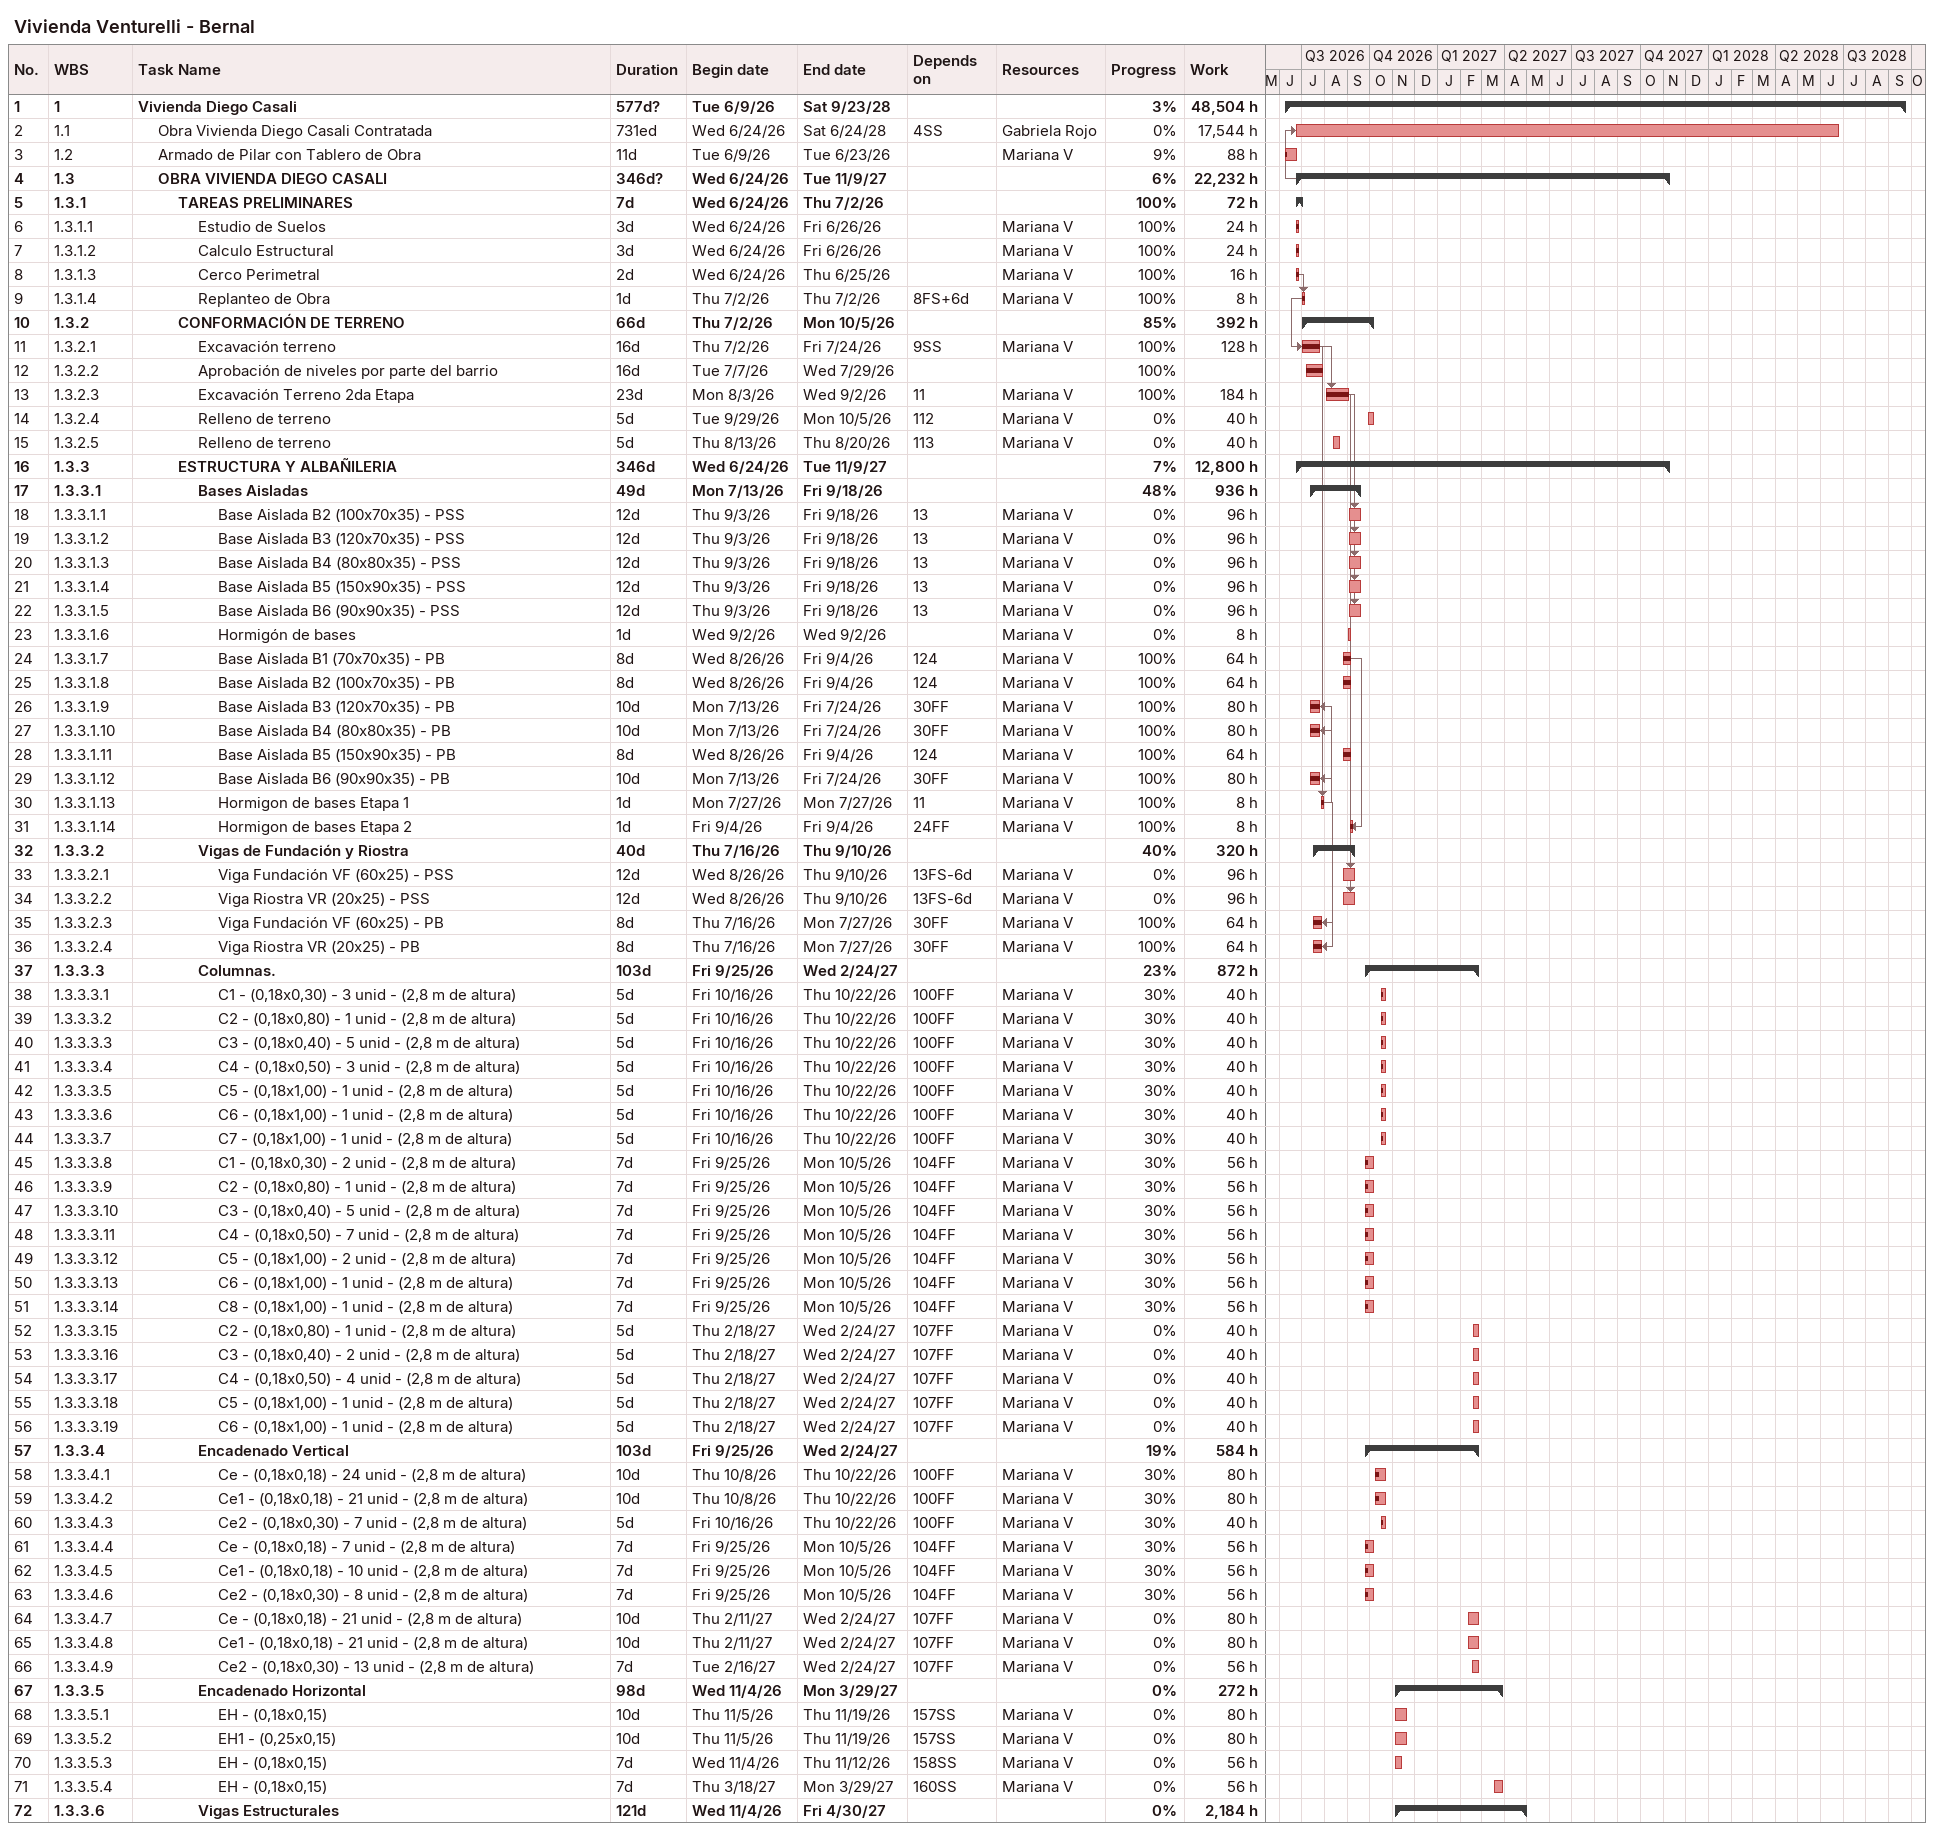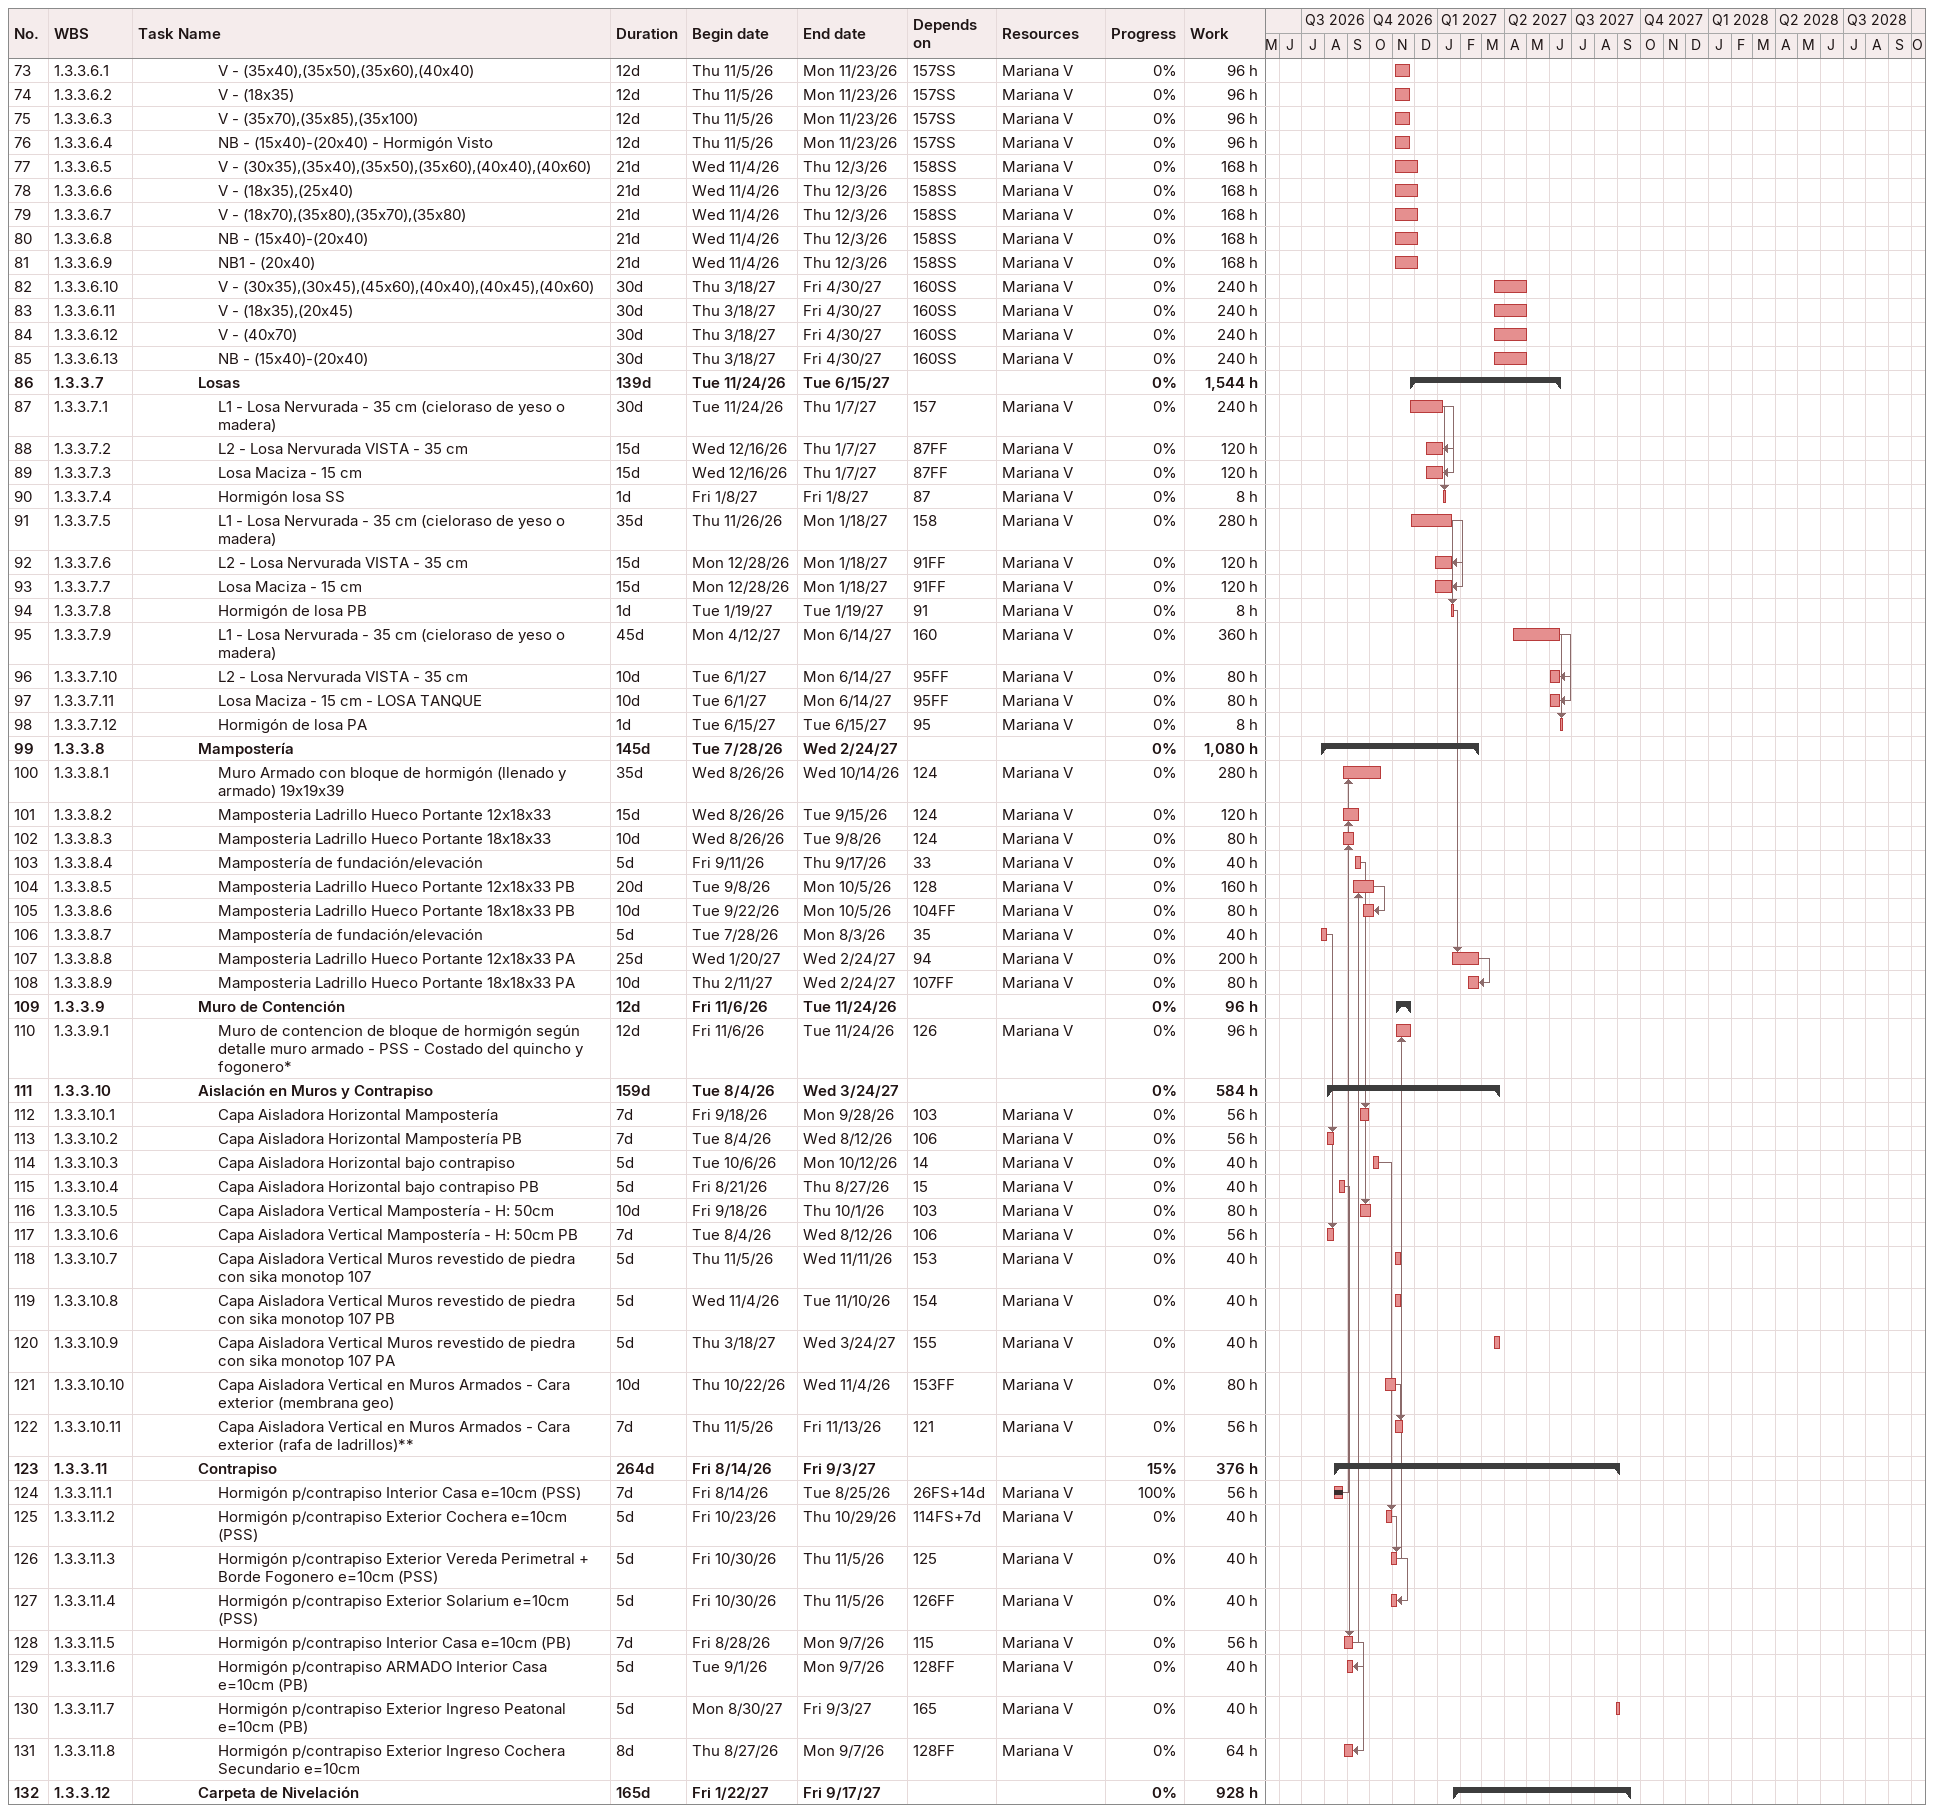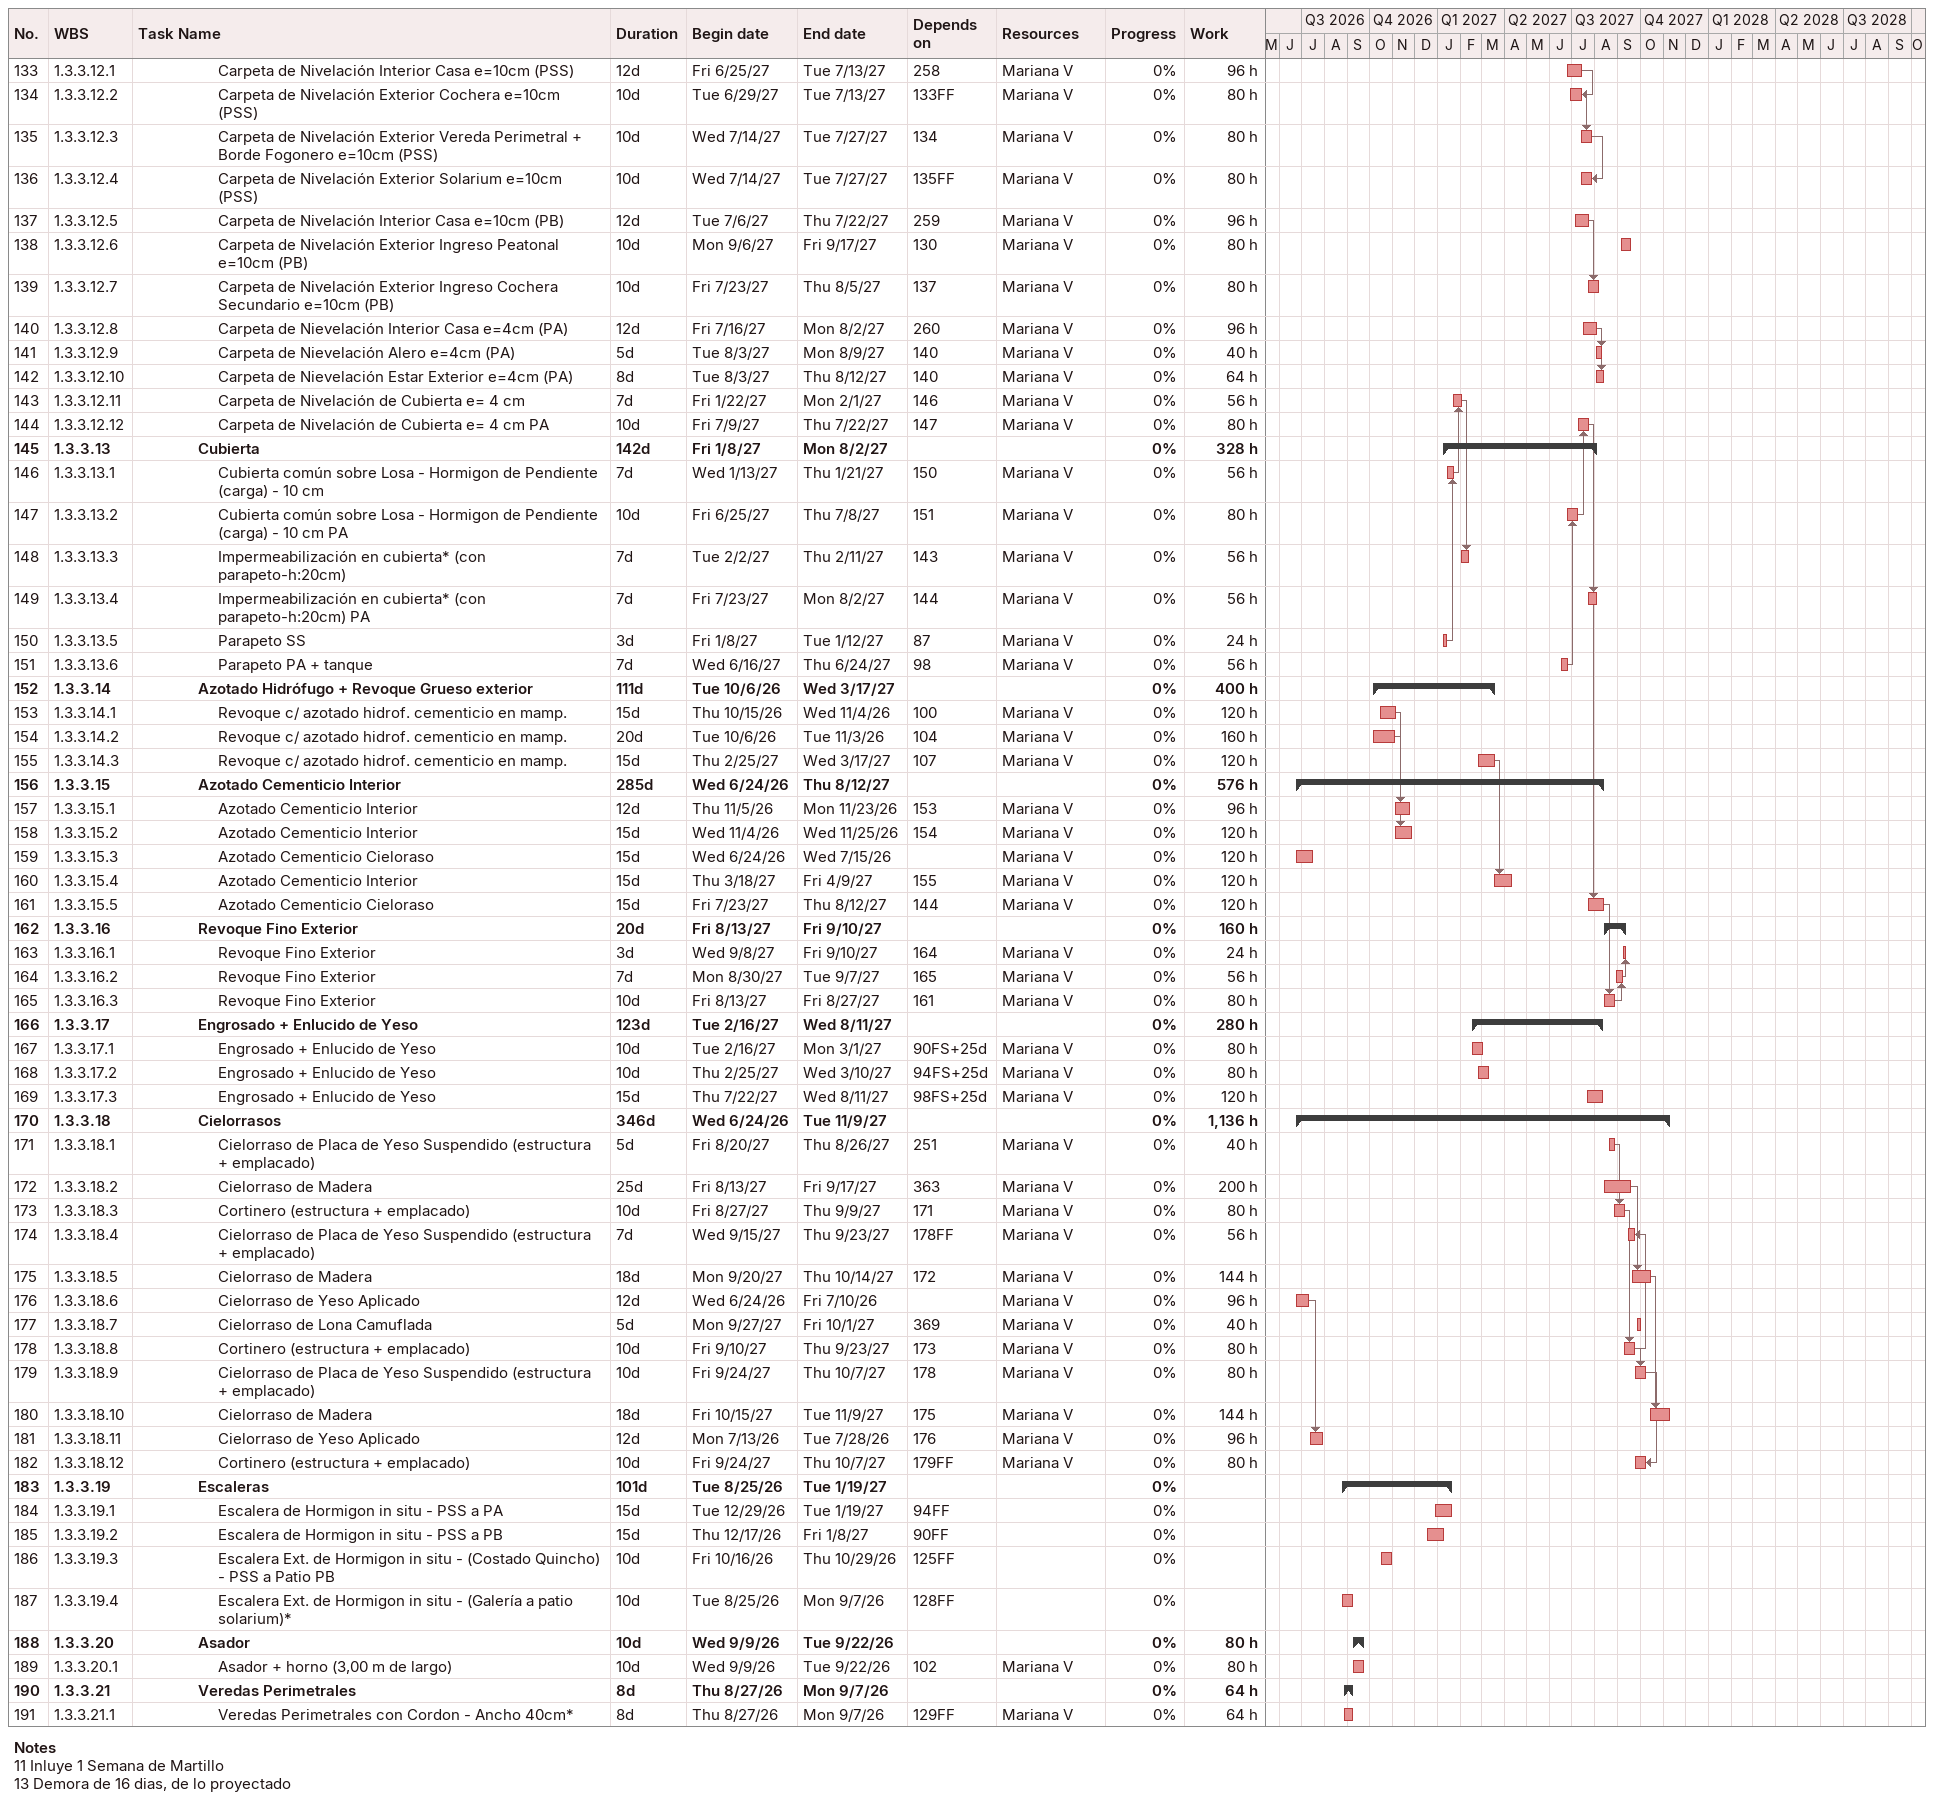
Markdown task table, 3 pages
Vivienda Venturelli - Bernal

| ID | WBS | Task | Duration | Start | Finish | Predecessors | Resources | % complete | Work (h) |
|---|---|---|---|---|---|---|---|---|---|
| 1 | 1 | **Vivienda Diego Casali** | 577d? | 2026-06-09 | 2028-09-23 |  |  | 3 | 48504 |
| 2 | 1.1 | Obra Vivienda Diego Casali Contratada | 731ed | 2026-06-24 | 2028-06-24 | 4SS | Gabriela Rojo | 0 | 17544 |
| 3 | 1.2 | Armado de Pilar con Tablero de Obra | 11d | 2026-06-09 | 2026-06-23 |  | Mariana V | 9 | 88 |
| 4 | 1.3 | **OBRA VIVIENDA DIEGO CASALI** | 346d? | 2026-06-24 | 2027-11-09 |  |  | 6 | 22232 |
| 5 | 1.3.1 | **TAREAS PRELIMINARES** | 7d | 2026-06-24 | 2026-07-02 |  |  | 100 | 72 |
| 6 | 1.3.1.1 | Estudio de Suelos | 3d | 2026-06-24 | 2026-06-26 |  | Mariana V | 100 | 24 |
| 7 | 1.3.1.2 | Calculo Estructural | 3d | 2026-06-24 | 2026-06-26 |  | Mariana V | 100 | 24 |
| 8 | 1.3.1.3 | Cerco Perimetral | 2d | 2026-06-24 | 2026-06-25 |  | Mariana V | 100 | 16 |
| 9 | 1.3.1.4 | Replanteo de Obra | 1d | 2026-07-02 | 2026-07-02 | 8FS+6d | Mariana V | 100 | 8 |
| 10 | 1.3.2 | **CONFORMACIÓN DE TERRENO** | 66d | 2026-07-02 | 2026-10-05 |  |  | 85 | 392 |
| 11 | 1.3.2.1 | Excavación terreno | 16d | 2026-07-02 | 2026-07-24 | 9SS | Mariana V | 100 | 128 |
| 12 | 1.3.2.2 | Aprobación de niveles por parte del barrio | 16d | 2026-07-07 | 2026-07-29 |  |  | 100 |  |
| 13 | 1.3.2.3 | Excavación Terreno 2da Etapa | 23d | 2026-08-03 | 2026-09-02 | 11 | Mariana V | 100 | 184 |
| 14 | 1.3.2.4 | Relleno de terreno | 5d | 2026-09-29 | 2026-10-05 | 112 | Mariana V | 0 | 40 |
| 15 | 1.3.2.5 | Relleno de terreno | 5d | 2026-08-13 | 2026-08-20 | 113 | Mariana V | 0 | 40 |
| 16 | 1.3.3 | **ESTRUCTURA Y ALBAÑILERIA** | 346d | 2026-06-24 | 2027-11-09 |  |  | 7 | 12800 |
| 17 | 1.3.3.1 | **Bases Aisladas** | 49d | 2026-07-13 | 2026-09-18 |  |  | 48 | 936 |
| 18 | 1.3.3.1.1 | Base Aislada B2 (100x70x35) - PSS | 12d | 2026-09-03 | 2026-09-18 | 13 | Mariana V | 0 | 96 |
| 19 | 1.3.3.1.2 | Base Aislada B3 (120x70x35) - PSS | 12d | 2026-09-03 | 2026-09-18 | 13 | Mariana V | 0 | 96 |
| 20 | 1.3.3.1.3 | Base Aislada B4 (80x80x35) - PSS | 12d | 2026-09-03 | 2026-09-18 | 13 | Mariana V | 0 | 96 |
| 21 | 1.3.3.1.4 | Base Aislada B5 (150x90x35) - PSS | 12d | 2026-09-03 | 2026-09-18 | 13 | Mariana V | 0 | 96 |
| 22 | 1.3.3.1.5 | Base Aislada B6 (90x90x35) - PSS | 12d | 2026-09-03 | 2026-09-18 | 13 | Mariana V | 0 | 96 |
| 23 | 1.3.3.1.6 | Hormigón de bases | 1d | 2026-09-02 | 2026-09-02 |  | Mariana V | 0 | 8 |
| 24 | 1.3.3.1.7 | Base Aislada B1 (70x70x35) - PB | 8d | 2026-08-26 | 2026-09-04 | 124 | Mariana V | 100 | 64 |
| 25 | 1.3.3.1.8 | Base Aislada B2 (100x70x35) - PB | 8d | 2026-08-26 | 2026-09-04 | 124 | Mariana V | 100 | 64 |
| 26 | 1.3.3.1.9 | Base Aislada B3 (120x70x35) - PB | 10d | 2026-07-13 | 2026-07-24 | 30FF | Mariana V | 100 | 80 |
| 27 | 1.3.3.1.10 | Base Aislada B4 (80x80x35) - PB | 10d | 2026-07-13 | 2026-07-24 | 30FF | Mariana V | 100 | 80 |
| 28 | 1.3.3.1.11 | Base Aislada B5 (150x90x35) - PB | 8d | 2026-08-26 | 2026-09-04 | 124 | Mariana V | 100 | 64 |
| 29 | 1.3.3.1.12 | Base Aislada B6 (90x90x35) - PB | 10d | 2026-07-13 | 2026-07-24 | 30FF | Mariana V | 100 | 80 |
| 30 | 1.3.3.1.13 | Hormigon de bases Etapa 1 | 1d | 2026-07-27 | 2026-07-27 | 11 | Mariana V | 100 | 8 |
| 31 | 1.3.3.1.14 | Hormigon de bases Etapa 2 | 1d | 2026-09-04 | 2026-09-04 | 24FF | Mariana V | 100 | 8 |
| 32 | 1.3.3.2 | **Vigas de Fundación y Riostra** | 40d | 2026-07-16 | 2026-09-10 |  |  | 40 | 320 |
| 33 | 1.3.3.2.1 | Viga Fundación VF (60x25) - PSS | 12d | 2026-08-26 | 2026-09-10 | 13FS-6d | Mariana V | 0 | 96 |
| 34 | 1.3.3.2.2 | Viga Riostra VR (20x25) - PSS | 12d | 2026-08-26 | 2026-09-10 | 13FS-6d | Mariana V | 0 | 96 |
| 35 | 1.3.3.2.3 | Viga Fundación VF (60x25) - PB | 8d | 2026-07-16 | 2026-07-27 | 30FF | Mariana V | 100 | 64 |
| 36 | 1.3.3.2.4 | Viga Riostra VR (20x25) - PB | 8d | 2026-07-16 | 2026-07-27 | 30FF | Mariana V | 100 | 64 |
| 37 | 1.3.3.3 | **Columnas.** | 103d | 2026-09-25 | 2027-02-24 |  |  | 23 | 872 |
| 38 | 1.3.3.3.1 | C1 - (0,18x0,30) - 3 unid - (2,8 m de altura) | 5d | 2026-10-16 | 2026-10-22 | 100FF | Mariana V | 30 | 40 |
| 39 | 1.3.3.3.2 | C2 - (0,18x0,80) - 1 unid - (2,8 m de altura) | 5d | 2026-10-16 | 2026-10-22 | 100FF | Mariana V | 30 | 40 |
| 40 | 1.3.3.3.3 | C3 - (0,18x0,40) - 5 unid - (2,8 m de altura) | 5d | 2026-10-16 | 2026-10-22 | 100FF | Mariana V | 30 | 40 |
| 41 | 1.3.3.3.4 | C4 - (0,18x0,50) - 3 unid - (2,8 m de altura) | 5d | 2026-10-16 | 2026-10-22 | 100FF | Mariana V | 30 | 40 |
| 42 | 1.3.3.3.5 | C5 - (0,18x1,00) - 1 unid - (2,8 m de altura) | 5d | 2026-10-16 | 2026-10-22 | 100FF | Mariana V | 30 | 40 |
| 43 | 1.3.3.3.6 | C6 - (0,18x1,00) - 1 unid - (2,8 m de altura) | 5d | 2026-10-16 | 2026-10-22 | 100FF | Mariana V | 30 | 40 |
| 44 | 1.3.3.3.7 | C7 - (0,18x1,00) - 1 unid - (2,8 m de altura) | 5d | 2026-10-16 | 2026-10-22 | 100FF | Mariana V | 30 | 40 |
| 45 | 1.3.3.3.8 | C1 - (0,18x0,30) - 2 unid - (2,8 m de altura) | 7d | 2026-09-25 | 2026-10-05 | 104FF | Mariana V | 30 | 56 |
| 46 | 1.3.3.3.9 | C2 - (0,18x0,80) - 1 unid - (2,8 m de altura) | 7d | 2026-09-25 | 2026-10-05 | 104FF | Mariana V | 30 | 56 |
| 47 | 1.3.3.3.10 | C3 - (0,18x0,40) - 5 unid - (2,8 m de altura) | 7d | 2026-09-25 | 2026-10-05 | 104FF | Mariana V | 30 | 56 |
| 48 | 1.3.3.3.11 | C4 - (0,18x0,50) - 7 unid - (2,8 m de altura) | 7d | 2026-09-25 | 2026-10-05 | 104FF | Mariana V | 30 | 56 |
| 49 | 1.3.3.3.12 | C5 - (0,18x1,00) - 2 unid - (2,8 m de altura) | 7d | 2026-09-25 | 2026-10-05 | 104FF | Mariana V | 30 | 56 |
| 50 | 1.3.3.3.13 | C6 - (0,18x1,00) - 1 unid - (2,8 m de altura) | 7d | 2026-09-25 | 2026-10-05 | 104FF | Mariana V | 30 | 56 |
| 51 | 1.3.3.3.14 | C8 - (0,18x1,00) - 1 unid - (2,8 m de altura) | 7d | 2026-09-25 | 2026-10-05 | 104FF | Mariana V | 30 | 56 |
| 52 | 1.3.3.3.15 | C2 - (0,18x0,80) - 1 unid - (2,8 m de altura) | 5d | 2027-02-18 | 2027-02-24 | 107FF | Mariana V | 0 | 40 |
| 53 | 1.3.3.3.16 | C3 - (0,18x0,40) - 2 unid - (2,8 m de altura) | 5d | 2027-02-18 | 2027-02-24 | 107FF | Mariana V | 0 | 40 |
| 54 | 1.3.3.3.17 | C4 - (0,18x0,50) - 4 unid - (2,8 m de altura) | 5d | 2027-02-18 | 2027-02-24 | 107FF | Mariana V | 0 | 40 |
| 55 | 1.3.3.3.18 | C5 - (0,18x1,00) - 1 unid - (2,8 m de altura) | 5d | 2027-02-18 | 2027-02-24 | 107FF | Mariana V | 0 | 40 |
| 56 | 1.3.3.3.19 | C6 - (0,18x1,00) - 1 unid - (2,8 m de altura) | 5d | 2027-02-18 | 2027-02-24 | 107FF | Mariana V | 0 | 40 |
| 57 | 1.3.3.4 | **Encadenado Vertical** | 103d | 2026-09-25 | 2027-02-24 |  |  | 19 | 584 |
| 58 | 1.3.3.4.1 | Ce - (0,18x0,18) - 24 unid - (2,8 m de altura) | 10d | 2026-10-08 | 2026-10-22 | 100FF | Mariana V | 30 | 80 |
| 59 | 1.3.3.4.2 | Ce1 - (0,18x0,18) - 21 unid - (2,8 m de altura) | 10d | 2026-10-08 | 2026-10-22 | 100FF | Mariana V | 30 | 80 |
| 60 | 1.3.3.4.3 | Ce2 - (0,18x0,30) - 7 unid - (2,8 m de altura) | 5d | 2026-10-16 | 2026-10-22 | 100FF | Mariana V | 30 | 40 |
| 61 | 1.3.3.4.4 | Ce - (0,18x0,18) - 7 unid - (2,8 m de altura) | 7d | 2026-09-25 | 2026-10-05 | 104FF | Mariana V | 30 | 56 |
| 62 | 1.3.3.4.5 | Ce1 - (0,18x0,18) - 10 unid - (2,8 m de altura) | 7d | 2026-09-25 | 2026-10-05 | 104FF | Mariana V | 30 | 56 |
| 63 | 1.3.3.4.6 | Ce2 - (0,18x0,30) - 8 unid - (2,8 m de altura) | 7d | 2026-09-25 | 2026-10-05 | 104FF | Mariana V | 30 | 56 |
| 64 | 1.3.3.4.7 | Ce - (0,18x0,18) - 21 unid - (2,8 m de altura) | 10d | 2027-02-11 | 2027-02-24 | 107FF | Mariana V | 0 | 80 |
| 65 | 1.3.3.4.8 | Ce1 - (0,18x0,18) - 21 unid - (2,8 m de altura) | 10d | 2027-02-11 | 2027-02-24 | 107FF | Mariana V | 0 | 80 |
| 66 | 1.3.3.4.9 | Ce2 - (0,18x0,30) - 13 unid - (2,8 m de altura) | 7d | 2027-02-16 | 2027-02-24 | 107FF | Mariana V | 0 | 56 |
| 67 | 1.3.3.5 | **Encadenado Horizontal** | 98d | 2026-11-04 | 2027-03-29 |  |  | 0 | 272 |
| 68 | 1.3.3.5.1 | EH - (0,18x0,15) | 10d | 2026-11-05 | 2026-11-19 | 157SS | Mariana V | 0 | 80 |
| 69 | 1.3.3.5.2 | EH1 - (0,25x0,15) | 10d | 2026-11-05 | 2026-11-19 | 157SS | Mariana V | 0 | 80 |
| 70 | 1.3.3.5.3 | EH - (0,18x0,15) | 7d | 2026-11-04 | 2026-11-12 | 158SS | Mariana V | 0 | 56 |
| 71 | 1.3.3.5.4 | EH - (0,18x0,15) | 7d | 2027-03-18 | 2027-03-29 | 160SS | Mariana V | 0 | 56 |
| 72 | 1.3.3.6 | **Vigas Estructurales** | 121d | 2026-11-04 | 2027-04-30 |  |  | 0 | 2184 |
| 73 | 1.3.3.6.1 | V - (35x40),(35x50),(35x60),(40x40) | 12d | 2026-11-05 | 2026-11-23 | 157SS | Mariana V | 0 | 96 |
| 74 | 1.3.3.6.2 | V - (18x35) | 12d | 2026-11-05 | 2026-11-23 | 157SS | Mariana V | 0 | 96 |
| 75 | 1.3.3.6.3 | V - (35x70),(35x85),(35x100) | 12d | 2026-11-05 | 2026-11-23 | 157SS | Mariana V | 0 | 96 |
| 76 | 1.3.3.6.4 | NB - (15x40)-(20x40) - Hormigón Visto | 12d | 2026-11-05 | 2026-11-23 | 157SS | Mariana V | 0 | 96 |
| 77 | 1.3.3.6.5 | V - (30x35),(35x40),(35x50),(35x60),(40x40),(40x60) | 21d | 2026-11-04 | 2026-12-03 | 158SS | Mariana V | 0 | 168 |
| 78 | 1.3.3.6.6 | V - (18x35),(25x40) | 21d | 2026-11-04 | 2026-12-03 | 158SS | Mariana V | 0 | 168 |
| 79 | 1.3.3.6.7 | V - (18x70),(35x80),(35x70),(35x80) | 21d | 2026-11-04 | 2026-12-03 | 158SS | Mariana V | 0 | 168 |
| 80 | 1.3.3.6.8 | NB - (15x40)-(20x40) | 21d | 2026-11-04 | 2026-12-03 | 158SS | Mariana V | 0 | 168 |
| 81 | 1.3.3.6.9 | NB1 - (20x40) | 21d | 2026-11-04 | 2026-12-03 | 158SS | Mariana V | 0 | 168 |
| 82 | 1.3.3.6.10 | V - (30x35),(30x45),(45x60),(40x40),(40x45),(40x60) | 30d | 2027-03-18 | 2027-04-30 | 160SS | Mariana V | 0 | 240 |
| 83 | 1.3.3.6.11 | V - (18x35),(20x45) | 30d | 2027-03-18 | 2027-04-30 | 160SS | Mariana V | 0 | 240 |
| 84 | 1.3.3.6.12 | V - (40x70) | 30d | 2027-03-18 | 2027-04-30 | 160SS | Mariana V | 0 | 240 |
| 85 | 1.3.3.6.13 | NB - (15x40)-(20x40) | 30d | 2027-03-18 | 2027-04-30 | 160SS | Mariana V | 0 | 240 |
| 86 | 1.3.3.7 | **Losas** | 139d | 2026-11-24 | 2027-06-15 |  |  | 0 | 1544 |
| 87 | 1.3.3.7.1 | L1 - Losa Nervurada - 35 cm (cieloraso de yeso o madera) | 30d | 2026-11-24 | 2027-01-07 | 157 | Mariana V | 0 | 240 |
| 88 | 1.3.3.7.2 | L2 - Losa Nervurada VISTA - 35 cm | 15d | 2026-12-16 | 2027-01-07 | 87FF | Mariana V | 0 | 120 |
| 89 | 1.3.3.7.3 | Losa Maciza - 15 cm | 15d | 2026-12-16 | 2027-01-07 | 87FF | Mariana V | 0 | 120 |
| 90 | 1.3.3.7.4 | Hormigón losa SS | 1d | 2027-01-08 | 2027-01-08 | 87 | Mariana V | 0 | 8 |
| 91 | 1.3.3.7.5 | L1 - Losa Nervurada - 35 cm (cieloraso de yeso o madera) | 35d | 2026-11-26 | 2027-01-18 | 158 | Mariana V | 0 | 280 |
| 92 | 1.3.3.7.6 | L2 - Losa Nervurada VISTA - 35 cm | 15d | 2026-12-28 | 2027-01-18 | 91FF | Mariana V | 0 | 120 |
| 93 | 1.3.3.7.7 | Losa Maciza - 15 cm | 15d | 2026-12-28 | 2027-01-18 | 91FF | Mariana V | 0 | 120 |
| 94 | 1.3.3.7.8 | Hormigón de losa PB | 1d | 2027-01-19 | 2027-01-19 | 91 | Mariana V | 0 | 8 |
| 95 | 1.3.3.7.9 | L1 - Losa Nervurada - 35 cm (cieloraso de yeso o madera) | 45d | 2027-04-12 | 2027-06-14 | 160 | Mariana V | 0 | 360 |
| 96 | 1.3.3.7.10 | L2 - Losa Nervurada VISTA - 35 cm | 10d | 2027-06-01 | 2027-06-14 | 95FF | Mariana V | 0 | 80 |
| 97 | 1.3.3.7.11 | Losa Maciza - 15 cm - LOSA TANQUE | 10d | 2027-06-01 | 2027-06-14 | 95FF | Mariana V | 0 | 80 |
| 98 | 1.3.3.7.12 | Hormigón de losa PA | 1d | 2027-06-15 | 2027-06-15 | 95 | Mariana V | 0 | 8 |
| 99 | 1.3.3.8 | **Mampostería** | 145d | 2026-07-28 | 2027-02-24 |  |  | 0 | 1080 |
| 100 | 1.3.3.8.1 | Muro Armado con bloque de hormigón (llenado y armado) 19x19x39 | 35d | 2026-08-26 | 2026-10-14 | 124 | Mariana V | 0 | 280 |
| 101 | 1.3.3.8.2 | Mamposteria Ladrillo Hueco Portante 12x18x33 | 15d | 2026-08-26 | 2026-09-15 | 124 | Mariana V | 0 | 120 |
| 102 | 1.3.3.8.3 | Mamposteria Ladrillo Hueco Portante 18x18x33 | 10d | 2026-08-26 | 2026-09-08 | 124 | Mariana V | 0 | 80 |
| 103 | 1.3.3.8.4 | Mampostería de fundación/elevación | 5d | 2026-09-11 | 2026-09-17 | 33 | Mariana V | 0 | 40 |
| 104 | 1.3.3.8.5 | Mamposteria Ladrillo Hueco Portante 12x18x33 PB | 20d | 2026-09-08 | 2026-10-05 | 128 | Mariana V | 0 | 160 |
| 105 | 1.3.3.8.6 | Mamposteria Ladrillo Hueco Portante 18x18x33 PB | 10d | 2026-09-22 | 2026-10-05 | 104FF | Mariana V | 0 | 80 |
| 106 | 1.3.3.8.7 | Mampostería de fundación/elevación | 5d | 2026-07-28 | 2026-08-03 | 35 | Mariana V | 0 | 40 |
| 107 | 1.3.3.8.8 | Mamposteria Ladrillo Hueco Portante 12x18x33 PA | 25d | 2027-01-20 | 2027-02-24 | 94 | Mariana V | 0 | 200 |
| 108 | 1.3.3.8.9 | Mamposteria Ladrillo Hueco Portante 18x18x33 PA | 10d | 2027-02-11 | 2027-02-24 | 107FF | Mariana V | 0 | 80 |
| 109 | 1.3.3.9 | **Muro de Contención** | 12d | 2026-11-06 | 2026-11-24 |  |  | 0 | 96 |
| 110 | 1.3.3.9.1 | Muro de contencion de bloque de hormigón según detalle muro armado - PSS - Costado del quincho y fogonero* | 12d | 2026-11-06 | 2026-11-24 | 126 | Mariana V | 0 | 96 |
| 111 | 1.3.3.10 | **Aislación en Muros y Contrapiso** | 159d | 2026-08-04 | 2027-03-24 |  |  | 0 | 584 |
| 112 | 1.3.3.10.1 | Capa Aisladora Horizontal Mampostería | 7d | 2026-09-18 | 2026-09-28 | 103 | Mariana V | 0 | 56 |
| 113 | 1.3.3.10.2 | Capa Aisladora Horizontal Mampostería PB | 7d | 2026-08-04 | 2026-08-12 | 106 | Mariana V | 0 | 56 |
| 114 | 1.3.3.10.3 | Capa Aisladora Horizontal bajo contrapiso | 5d | 2026-10-06 | 2026-10-12 | 14 | Mariana V | 0 | 40 |
| 115 | 1.3.3.10.4 | Capa Aisladora Horizontal bajo contrapiso PB | 5d | 2026-08-21 | 2026-08-27 | 15 | Mariana V | 0 | 40 |
| 116 | 1.3.3.10.5 | Capa Aisladora Vertical Mampostería - H: 50cm | 10d | 2026-09-18 | 2026-10-01 | 103 | Mariana V | 0 | 80 |
| 117 | 1.3.3.10.6 | Capa Aisladora Vertical Mampostería - H: 50cm PB | 7d | 2026-08-04 | 2026-08-12 | 106 | Mariana V | 0 | 56 |
| 118 | 1.3.3.10.7 | Capa Aisladora Vertical Muros revestido de piedra con sika monotop 107 | 5d | 2026-11-05 | 2026-11-11 | 153 | Mariana V | 0 | 40 |
| 119 | 1.3.3.10.8 | Capa Aisladora Vertical Muros revestido de piedra con sika monotop 107 PB | 5d | 2026-11-04 | 2026-11-10 | 154 | Mariana V | 0 | 40 |
| 120 | 1.3.3.10.9 | Capa Aisladora Vertical Muros revestido de piedra con sika monotop 107 PA | 5d | 2027-03-18 | 2027-03-24 | 155 | Mariana V | 0 | 40 |
| 121 | 1.3.3.10.10 | Capa Aisladora Vertical en Muros Armados - Cara exterior (membrana geo) | 10d | 2026-10-22 | 2026-11-04 | 153FF | Mariana V | 0 | 80 |
| 122 | 1.3.3.10.11 | Capa Aisladora Vertical en Muros Armados - Cara exterior (rafa de ladrillos)** | 7d | 2026-11-05 | 2026-11-13 | 121 | Mariana V | 0 | 56 |
| 123 | 1.3.3.11 | **Contrapiso** | 264d | 2026-08-14 | 2027-09-03 |  |  | 15 | 376 |
| 124 | 1.3.3.11.1 | Hormigón p/contrapiso Interior Casa e=10cm (PSS) | 7d | 2026-08-14 | 2026-08-25 | 26FS+14d | Mariana V | 100 | 56 |
| 125 | 1.3.3.11.2 | Hormigón p/contrapiso Exterior Cochera e=10cm (PSS) | 5d | 2026-10-23 | 2026-10-29 | 114FS+7d | Mariana V | 0 | 40 |
| 126 | 1.3.3.11.3 | Hormigón p/contrapiso Exterior Vereda Perimetral + Borde Fogonero e=10cm (PSS) | 5d | 2026-10-30 | 2026-11-05 | 125 | Mariana V | 0 | 40 |
| 127 | 1.3.3.11.4 | Hormigón p/contrapiso Exterior Solarium e=10cm (PSS) | 5d | 2026-10-30 | 2026-11-05 | 126FF | Mariana V | 0 | 40 |
| 128 | 1.3.3.11.5 | Hormigón p/contrapiso Interior Casa e=10cm (PB) | 7d | 2026-08-28 | 2026-09-07 | 115 | Mariana V | 0 | 56 |
| 129 | 1.3.3.11.6 | Hormigón p/contrapiso ARMADO Interior Casa e=10cm (PB) | 5d | 2026-09-01 | 2026-09-07 | 128FF | Mariana V | 0 | 40 |
| 130 | 1.3.3.11.7 | Hormigón p/contrapiso Exterior Ingreso Peatonal e=10cm (PB) | 5d | 2027-08-30 | 2027-09-03 | 165 | Mariana V | 0 | 40 |
| 131 | 1.3.3.11.8 | Hormigón p/contrapiso Exterior Ingreso Cochera Secundario e=10cm | 8d | 2026-08-27 | 2026-09-07 | 128FF | Mariana V | 0 | 64 |
| 132 | 1.3.3.12 | **Carpeta de Nivelación** | 165d | 2027-01-22 | 2027-09-17 |  |  | 0 | 928 |
| 133 | 1.3.3.12.1 | Carpeta de Nivelación Interior Casa e=10cm (PSS) | 12d | 2027-06-25 | 2027-07-13 | 258 | Mariana V | 0 | 96 |
| 134 | 1.3.3.12.2 | Carpeta de Nivelación Exterior Cochera e=10cm (PSS) | 10d | 2027-06-29 | 2027-07-13 | 133FF | Mariana V | 0 | 80 |
| 135 | 1.3.3.12.3 | Carpeta de Nivelación Exterior Vereda Perimetral + Borde Fogonero e=10cm (PSS) | 10d | 2027-07-14 | 2027-07-27 | 134 | Mariana V | 0 | 80 |
| 136 | 1.3.3.12.4 | Carpeta de Nivelación Exterior Solarium e=10cm (PSS) | 10d | 2027-07-14 | 2027-07-27 | 135FF | Mariana V | 0 | 80 |
| 137 | 1.3.3.12.5 | Carpeta de Nivelación Interior Casa e=10cm (PB) | 12d | 2027-07-06 | 2027-07-22 | 259 | Mariana V | 0 | 96 |
| 138 | 1.3.3.12.6 | Carpeta de Nivelación Exterior Ingreso Peatonal e=10cm (PB) | 10d | 2027-09-06 | 2027-09-17 | 130 | Mariana V | 0 | 80 |
| 139 | 1.3.3.12.7 | Carpeta de Nivelación Exterior Ingreso Cochera Secundario e=10cm (PB) | 10d | 2027-07-23 | 2027-08-05 | 137 | Mariana V | 0 | 80 |
| 140 | 1.3.3.12.8 | Carpeta de Nievelación Interior Casa e=4cm (PA) | 12d | 2027-07-16 | 2027-08-02 | 260 | Mariana V | 0 | 96 |
| 141 | 1.3.3.12.9 | Carpeta de Nievelación Alero e=4cm (PA) | 5d | 2027-08-03 | 2027-08-09 | 140 | Mariana V | 0 | 40 |
| 142 | 1.3.3.12.10 | Carpeta de Nievelación Estar Exterior e=4cm (PA) | 8d | 2027-08-03 | 2027-08-12 | 140 | Mariana V | 0 | 64 |
| 143 | 1.3.3.12.11 | Carpeta de Nivelación de Cubierta e= 4 cm | 7d | 2027-01-22 | 2027-02-01 | 146 | Mariana V | 0 | 56 |
| 144 | 1.3.3.12.12 | Carpeta de Nivelación de Cubierta e= 4 cm PA | 10d | 2027-07-09 | 2027-07-22 | 147 | Mariana V | 0 | 80 |
| 145 | 1.3.3.13 | **Cubierta** | 142d | 2027-01-08 | 2027-08-02 |  |  | 0 | 328 |
| 146 | 1.3.3.13.1 | Cubierta común sobre Losa - Hormigon de Pendiente (carga) - 10 cm | 7d | 2027-01-13 | 2027-01-21 | 150 | Mariana V | 0 | 56 |
| 147 | 1.3.3.13.2 | Cubierta común sobre Losa - Hormigon de Pendiente (carga) - 10 cm PA | 10d | 2027-06-25 | 2027-07-08 | 151 | Mariana V | 0 | 80 |
| 148 | 1.3.3.13.3 | Impermeabilización en cubierta* (con parapeto-h:20cm) | 7d | 2027-02-02 | 2027-02-11 | 143 | Mariana V | 0 | 56 |
| 149 | 1.3.3.13.4 | Impermeabilización en cubierta* (con parapeto-h:20cm) PA | 7d | 2027-07-23 | 2027-08-02 | 144 | Mariana V | 0 | 56 |
| 150 | 1.3.3.13.5 | Parapeto SS | 3d | 2027-01-08 | 2027-01-12 | 87 | Mariana V | 0 | 24 |
| 151 | 1.3.3.13.6 | Parapeto PA + tanque | 7d | 2027-06-16 | 2027-06-24 | 98 | Mariana V | 0 | 56 |
| 152 | 1.3.3.14 | **Azotado Hidrófugo + Revoque Grueso exterior** | 111d | 2026-10-06 | 2027-03-17 |  |  | 0 | 400 |
| 153 | 1.3.3.14.1 | Revoque c/ azotado hidrof. cementicio en mamp. | 15d | 2026-10-15 | 2026-11-04 | 100 | Mariana V | 0 | 120 |
| 154 | 1.3.3.14.2 | Revoque c/ azotado hidrof. cementicio en mamp. | 20d | 2026-10-06 | 2026-11-03 | 104 | Mariana V | 0 | 160 |
| 155 | 1.3.3.14.3 | Revoque c/ azotado hidrof. cementicio en mamp. | 15d | 2027-02-25 | 2027-03-17 | 107 | Mariana V | 0 | 120 |
| 156 | 1.3.3.15 | **Azotado Cementicio Interior** | 285d | 2026-06-24 | 2027-08-12 |  |  | 0 | 576 |
| 157 | 1.3.3.15.1 | Azotado Cementicio Interior | 12d | 2026-11-05 | 2026-11-23 | 153 | Mariana V | 0 | 96 |
| 158 | 1.3.3.15.2 | Azotado Cementicio Interior | 15d | 2026-11-04 | 2026-11-25 | 154 | Mariana V | 0 | 120 |
| 159 | 1.3.3.15.3 | Azotado Cementicio Cieloraso | 15d | 2026-06-24 | 2026-07-15 |  | Mariana V | 0 | 120 |
| 160 | 1.3.3.15.4 | Azotado Cementicio Interior | 15d | 2027-03-18 | 2027-04-09 | 155 | Mariana V | 0 | 120 |
| 161 | 1.3.3.15.5 | Azotado Cementicio Cieloraso | 15d | 2027-07-23 | 2027-08-12 | 144 | Mariana V | 0 | 120 |
| 162 | 1.3.3.16 | **Revoque Fino Exterior** | 20d | 2027-08-13 | 2027-09-10 |  |  | 0 | 160 |
| 163 | 1.3.3.16.1 | Revoque Fino Exterior | 3d | 2027-09-08 | 2027-09-10 | 164 | Mariana V | 0 | 24 |
| 164 | 1.3.3.16.2 | Revoque Fino Exterior | 7d | 2027-08-30 | 2027-09-07 | 165 | Mariana V | 0 | 56 |
| 165 | 1.3.3.16.3 | Revoque Fino Exterior | 10d | 2027-08-13 | 2027-08-27 | 161 | Mariana V | 0 | 80 |
| 166 | 1.3.3.17 | **Engrosado + Enlucido de Yeso** | 123d | 2027-02-16 | 2027-08-11 |  |  | 0 | 280 |
| 167 | 1.3.3.17.1 | Engrosado + Enlucido de Yeso | 10d | 2027-02-16 | 2027-03-01 | 90FS+25d | Mariana V | 0 | 80 |
| 168 | 1.3.3.17.2 | Engrosado + Enlucido de Yeso | 10d | 2027-02-25 | 2027-03-10 | 94FS+25d | Mariana V | 0 | 80 |
| 169 | 1.3.3.17.3 | Engrosado + Enlucido de Yeso | 15d | 2027-07-22 | 2027-08-11 | 98FS+25d | Mariana V | 0 | 120 |
| 170 | 1.3.3.18 | **Cielorrasos** | 346d | 2026-06-24 | 2027-11-09 |  |  | 0 | 1136 |
| 171 | 1.3.3.18.1 | Cielorraso de Placa de Yeso Suspendido (estructura + emplacado) | 5d | 2027-08-20 | 2027-08-26 | 251 | Mariana V | 0 | 40 |
| 172 | 1.3.3.18.2 | Cielorraso de Madera | 25d | 2027-08-13 | 2027-09-17 | 363 | Mariana V | 0 | 200 |
| 173 | 1.3.3.18.3 | Cortinero (estructura + emplacado) | 10d | 2027-08-27 | 2027-09-09 | 171 | Mariana V | 0 | 80 |
| 174 | 1.3.3.18.4 | Cielorraso de Placa de Yeso Suspendido (estructura + emplacado) | 7d | 2027-09-15 | 2027-09-23 | 178FF | Mariana V | 0 | 56 |
| 175 | 1.3.3.18.5 | Cielorraso de Madera | 18d | 2027-09-20 | 2027-10-14 | 172 | Mariana V | 0 | 144 |
| 176 | 1.3.3.18.6 | Cielorraso de Yeso Aplicado | 12d | 2026-06-24 | 2026-07-10 |  | Mariana V | 0 | 96 |
| 177 | 1.3.3.18.7 | Cielorraso de Lona Camuflada | 5d | 2027-09-27 | 2027-10-01 | 369 | Mariana V | 0 | 40 |
| 178 | 1.3.3.18.8 | Cortinero (estructura + emplacado) | 10d | 2027-09-10 | 2027-09-23 | 173 | Mariana V | 0 | 80 |
| 179 | 1.3.3.18.9 | Cielorraso de Placa de Yeso Suspendido (estructura + emplacado) | 10d | 2027-09-24 | 2027-10-07 | 178 | Mariana V | 0 | 80 |
| 180 | 1.3.3.18.10 | Cielorraso de Madera | 18d | 2027-10-15 | 2027-11-09 | 175 | Mariana V | 0 | 144 |
| 181 | 1.3.3.18.11 | Cielorraso de Yeso Aplicado | 12d | 2026-07-13 | 2026-07-28 | 176 | Mariana V | 0 | 96 |
| 182 | 1.3.3.18.12 | Cortinero (estructura + emplacado) | 10d | 2027-09-24 | 2027-10-07 | 179FF | Mariana V | 0 | 80 |
| 183 | 1.3.3.19 | **Escaleras** | 101d | 2026-08-25 | 2027-01-19 |  |  | 0 |  |
| 184 | 1.3.3.19.1 | Escalera de Hormigon in situ - PSS a PA | 15d | 2026-12-29 | 2027-01-19 | 94FF |  | 0 |  |
| 185 | 1.3.3.19.2 | Escalera de Hormigon in situ - PSS a PB | 15d | 2026-12-17 | 2027-01-08 | 90FF |  | 0 |  |
| 186 | 1.3.3.19.3 | Escalera Ext. de Hormigon in situ - (Costado Quincho) - PSS a Patio PB | 10d | 2026-10-16 | 2026-10-29 | 125FF |  | 0 |  |
| 187 | 1.3.3.19.4 | Escalera Ext. de Hormigon in situ - (Galería a patio solarium)* | 10d | 2026-08-25 | 2026-09-07 | 128FF |  | 0 |  |
| 188 | 1.3.3.20 | **Asador** | 10d | 2026-09-09 | 2026-09-22 |  |  | 0 | 80 |
| 189 | 1.3.3.20.1 | Asador + horno (3,00 m de largo) | 10d | 2026-09-09 | 2026-09-22 | 102 | Mariana V | 0 | 80 |
| 190 | 1.3.3.21 | **Veredas Perimetrales** | 8d | 2026-08-27 | 2026-09-07 |  |  | 0 | 64 |
| 191 | 1.3.3.21.1 | Veredas Perimetrales con Cordon - Ancho 40cm* | 8d | 2026-08-27 | 2026-09-07 | 129FF | Mariana V | 0 | 64 |

Notes
- 11: Inluye 1 Semana de Martillo
- 13: Demora de 16 dias, de lo proyectado
